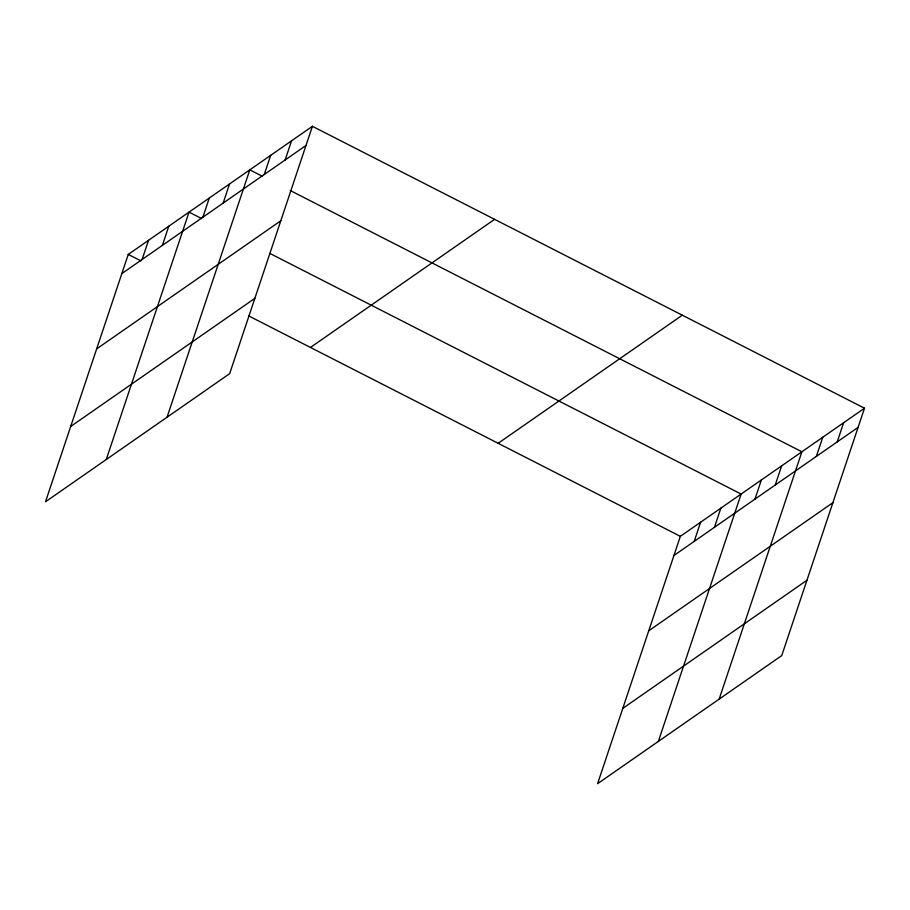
<?xml version="1.0" encoding="UTF-8"?>
<svg xmlns="http://www.w3.org/2000/svg" width="910" height="910" viewBox="0 0 910 910"><rect width="100%" height="100%" fill="white"/><g stroke="black" fill="none" stroke-linecap="round" stroke-linejoin="round"><path stroke-width="1.36" d="M312.414 126.308L128.264 254.413L45.5 501.785L229.65 373.669L312.414 126.308L864.5 408.215L781.736 655.587L597.586 783.692L680.35 536.331L864.5 408.215M142.108 259.486L148.523 240.331M162.367 245.393L168.782 226.237M106.265 459.504L189.03 212.144L201.69 218.605M202.885 217.206L209.289 198.05M223.132 203.112L229.548 183.957M167.03 417.235L249.806 169.863L262.455 176.324M264.264 174.504L270.668 155.348M285.137 159.989L291.541 140.834M694.205 541.393L700.609 522.238M714.452 527.299L720.868 508.144M658.351 741.411L741.127 494.05L270.008 253.492M754.97 499.112L761.374 479.957M775.229 485.019L781.633 465.863M719.128 699.142L801.892 451.781L290.29 190.543M816.35 456.411L822.765 437.255M837.223 441.896L843.627 422.74M121.86 273.569L305.999 145.463M96.665 348.883L280.803 220.777M70.696 426.471L254.845 298.366M310.458 347.449L494.596 219.344M498.168 443.295L682.307 315.19M673.946 555.487L858.096 427.37M648.75 630.789L832.889 502.684M622.781 708.378L806.931 580.273M128.264 254.413L140.913 260.874M248.464 315.793L680.35 536.331"/></g></svg>
